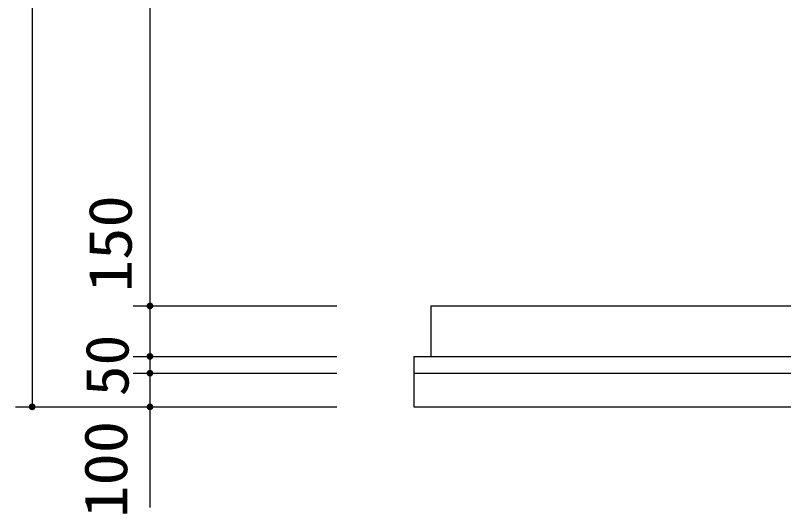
# Model space of a CAD drawing. Units: millimetres, scale not verified. Extents: x -14850 to 14850, y -10500 to 10500.
# Drawn here: x -1368 to 915, y -612 to 870 of the extents above; entities that cross this region are included whole.
import ezdxf
from ezdxf.enums import TextEntityAlignment as Align

# ---------------------------------------------------------------- set-up
doc = ezdxf.new("R2010")
doc.units = ezdxf.units.MM
doc.header["$LTSCALE"] = 50
doc.layers.add('0-0_機器', color=3, linetype='Continuous', lineweight=25)
doc.layers.add('0-5_製作', color=5, linetype='Continuous', lineweight=25)
doc.styles.add('ＭＳ ゴシック', font='')
doc.styles.get('ＭＳ ゴシック').set_extended_font_data('MS Gothic')

msp = doc.modelspace()

# ---------------------------------------------------------------- linework, layer by layer
at = {"layer": '0-0_機器', "color": 2}
for p, q in [((-133.64, 5.81), (-133.64, -144.19)), ((-133.64, 5.81), (2066.36, 5.81)), ((-183.64, -144.19), (2116.36, -144.19)), ((-183.64, -144.19), (-183.64, -294.19)), ((-183.64, -194.19), (2116.36, -194.19)), ((-183.64, -294.19), (2116.36, -294.19))]:
    msp.add_line(p, q, dxfattribs=at)
at = {"layer": '0-5_製作', "color": 2}
for p, q in [((-1318.48, 2285.81), (-1318.48, -294.19)), ((-968.48, 2165.81), (-968.48, 5.81)), ((-1018.48, 5.81), (-413.1, 5.81)), ((-968.48, 5.81), (-968.48, -144.19)), ((-1018.48, -144.19), (-413.1, -144.19)), ((-968.48, -144.19), (-968.48, -194.19)), ((-1018.48, -194.19), (-413.1, -194.19)), ((-968.48, -194.19), (-968.48, -294.19)), ((-1368.48, -294.19), (-413.1, -294.19)), ((-968.48, -294.19), (-968.48, -593.11))]:
    msp.add_line(p, q, dxfattribs=at)
at = {"layer": '0-5_製作'}
for points in [[(-978.46, 6.43), (-968.48, 5.81), (-978.48, 5.81)], [(-968.48, 5.81), (-978.4, 4.55), (-978.48, 5.81)], [(-978.3, 7.68), (-968.48, 5.81), (-978.46, 6.43)], [(-968.48, 5.81), (-978.16, 3.32), (-978.4, 4.55)], [(-977.99, 8.9), (-968.48, 5.81), (-978.3, 7.68)], [(-968.48, 5.81), (-977.78, 2.12), (-978.16, 3.32)], [(-977.53, 10.06), (-968.48, 5.81), (-977.99, 8.9)], [(-968.48, 5.81), (-977.24, 0.99), (-977.78, 2.12)], [(-976.92, 11.16), (-968.48, 5.81), (-977.53, 10.06)], [(-968.48, 5.81), (-976.57, -0.07), (-977.24, 0.99)], [(-976.18, 12.18), (-968.48, 5.81), (-976.92, 11.16)], [(-968.48, 5.81), (-975.77, -1.04), (-976.57, -0.07)], [(-975.32, 13.1), (-968.48, 5.81), (-976.18, 12.18)], [(-968.48, 5.81), (-974.85, -1.9), (-975.77, -1.04)], [(-974.36, 13.9), (-968.48, 5.81), (-975.32, 13.1)], [(-968.48, 5.81), (-973.84, -2.64), (-974.85, -1.9)], [(-973.29, 14.57), (-968.48, 5.81), (-974.36, 13.9)], [(-968.48, 5.81), (-972.74, -3.24), (-973.84, -2.64)], [(-972.16, 15.1), (-968.48, 5.81), (-973.29, 14.57)], [(-968.48, 5.81), (-971.57, -3.7), (-972.74, -3.24)], [(-970.96, 15.49), (-968.48, 5.81), (-972.16, 15.1)], [(-968.48, 5.81), (-970.35, -4.02), (-971.57, -3.7)], [(-969.73, 15.73), (-968.48, 5.81), (-970.96, 15.49)], [(-968.48, 5.81), (-969.11, -4.17), (-970.35, -4.02)], [(-968.48, 15.81), (-968.48, 5.81), (-969.73, 15.73)], [(-968.48, 5.81), (-968.48, -4.19), (-969.11, -4.17)], [(-967.85, 15.79), (-968.48, 5.81), (-968.48, 15.81)], [(-967.85, 15.79), (-958.48, 5.81), (-968.48, 5.81)], [(-958.48, 5.81), (-968.48, -4.19), (-968.48, 5.81)], [(-958.48, 5.81), (-967.22, -4.11), (-968.48, -4.19)], [(-966.6, 15.63), (-958.48, 5.81), (-967.85, 15.79)], [(-958.48, 5.81), (-965.99, -3.88), (-967.22, -4.11)], [(-965.39, 15.32), (-958.48, 5.81), (-966.6, 15.63)], [(-958.48, 5.81), (-964.8, -3.49), (-965.99, -3.88)], [(-964.22, 14.85), (-958.48, 5.81), (-965.39, 15.32)], [(-958.48, 5.81), (-963.66, -2.96), (-964.8, -3.49)], [(-963.12, 14.25), (-958.48, 5.81), (-964.22, 14.85)], [(-958.48, 5.81), (-962.6, -2.28), (-963.66, -2.96)], [(-962.1, 13.51), (-958.48, 5.81), (-963.12, 14.25)], [(-958.48, 5.81), (-961.63, -1.48), (-962.6, -2.28)], [(-961.19, 12.65), (-958.48, 5.81), (-962.1, 13.51)], [(-958.48, 5.81), (-960.77, -0.57), (-961.63, -1.48)], [(-960.39, 11.68), (-958.48, 5.81), (-961.19, 12.65)], [(-958.48, 5.81), (-960.03, 0.45), (-960.77, -0.57)], [(-959.71, 10.62), (-958.48, 5.81), (-960.39, 11.68)], [(-958.48, 5.81), (-959.43, 1.55), (-960.03, 0.45)], [(-959.18, 9.49), (-958.48, 5.81), (-959.71, 10.62)], [(-958.48, 5.81), (-958.97, 2.72), (-959.43, 1.55)], [(-958.79, 8.29), (-958.48, 5.81), (-959.18, 9.49)], [(-958.48, 5.81), (-958.65, 3.93), (-958.97, 2.72)], [(-958.56, 7.06), (-958.48, 5.81), (-958.79, 8.29)], [(-958.48, 5.81), (-958.5, 5.18), (-958.65, 3.93)], [(-975.32, -136.9), (-968.48, -144.19), (-976.18, -137.82)], [(-974.36, -136.1), (-968.48, -144.19), (-975.32, -136.9)], [(-973.29, -135.43), (-968.48, -144.19), (-974.36, -136.1)], [(-972.16, -134.9), (-968.48, -144.19), (-973.29, -135.43)], [(-970.96, -134.51), (-968.48, -144.19), (-972.16, -134.9)], [(-969.73, -134.27), (-968.48, -144.19), (-970.96, -134.51)], [(-969.73, -134.27), (-968.48, -134.19), (-968.48, -144.19)], [(-968.48, -134.19), (-958.48, -144.19), (-968.48, -144.19)], [(-967.85, -134.21), (-958.48, -144.19), (-968.48, -134.19)], [(-966.6, -134.37), (-958.48, -144.19), (-967.85, -134.21)], [(-965.39, -134.68), (-958.48, -144.19), (-966.6, -134.37)], [(-964.22, -135.14), (-958.48, -144.19), (-965.39, -134.68)], [(-963.12, -135.75), (-958.48, -144.19), (-964.22, -135.14)], [(-962.1, -136.49), (-958.48, -144.19), (-963.12, -135.75)], [(-961.19, -137.35), (-958.48, -144.19), (-962.1, -136.49)], [(-978.46, -143.57), (-968.48, -144.19), (-978.48, -144.19)], [(-978.48, -144.19), (-978.16, -146.68), (-978.4, -145.45)], [(-978.48, -144.19), (-977.78, -147.87), (-978.16, -146.68)], [(-968.48, -144.19), (-977.78, -147.87), (-978.48, -144.19)], [(-978.3, -142.32), (-968.48, -144.19), (-978.46, -143.57)], [(-977.99, -141.1), (-968.48, -144.19), (-978.3, -142.32)], [(-977.53, -139.94), (-968.48, -144.19), (-977.99, -141.1)], [(-968.48, -144.19), (-977.24, -149.01), (-977.78, -147.87)], [(-976.92, -138.83), (-968.48, -144.19), (-977.53, -139.94)], [(-968.48, -144.19), (-976.57, -150.07), (-977.24, -149.01)], [(-976.18, -137.82), (-968.48, -144.19), (-976.92, -138.83)], [(-968.48, -144.19), (-975.77, -151.04), (-976.57, -150.07)], [(-968.48, -144.19), (-974.85, -151.9), (-975.77, -151.04)], [(-968.48, -144.19), (-973.84, -152.64), (-974.85, -151.9)], [(-968.48, -144.19), (-972.74, -153.24), (-973.84, -152.64)], [(-968.48, -144.19), (-971.57, -153.7), (-972.74, -153.24)], [(-968.48, -144.19), (-970.35, -154.02), (-971.57, -153.7)], [(-968.48, -144.19), (-969.11, -154.17), (-970.35, -154.02)], [(-968.48, -144.19), (-968.48, -154.19), (-969.11, -154.17)], [(-968.48, -144.19), (-967.22, -154.11), (-968.48, -154.19)], [(-968.48, -144.19), (-965.99, -153.88), (-967.22, -154.11)], [(-958.48, -144.19), (-965.99, -153.88), (-968.48, -144.19)], [(-958.48, -144.19), (-964.8, -153.49), (-965.99, -153.88)], [(-958.48, -144.19), (-963.66, -152.96), (-964.8, -153.49)], [(-958.48, -144.19), (-962.6, -152.28), (-963.66, -152.96)], [(-958.48, -144.19), (-961.63, -151.48), (-962.6, -152.28)], [(-958.48, -144.19), (-960.77, -150.57), (-961.63, -151.48)], [(-960.39, -138.32), (-958.48, -144.19), (-961.19, -137.35)], [(-958.48, -144.19), (-960.03, -149.55), (-960.77, -150.57)], [(-959.71, -139.38), (-958.48, -144.19), (-960.39, -138.32)], [(-958.48, -144.19), (-959.43, -148.45), (-960.03, -149.55)], [(-959.18, -140.51), (-958.48, -144.19), (-959.71, -139.38)], [(-958.48, -144.19), (-958.97, -147.28), (-959.43, -148.45)], [(-958.79, -141.71), (-958.48, -144.19), (-959.18, -140.51)], [(-958.48, -144.19), (-958.65, -146.07), (-958.97, -147.28)], [(-958.79, -141.71), (-958.56, -142.94), (-958.48, -144.19)], [(-958.48, -144.19), (-958.5, -144.82), (-958.65, -146.07)], [(-978.46, -193.57), (-968.48, -194.19), (-978.48, -194.19)], [(-978.48, -194.19), (-977.78, -197.87), (-978.4, -195.45)], [(-978.48, -194.19), (-977.24, -199.01), (-977.78, -197.87)], [(-968.48, -194.19), (-977.24, -199.01), (-978.48, -194.19)], [(-978.3, -192.32), (-968.48, -194.19), (-978.46, -193.57)], [(-978.4, -195.45), (-977.78, -197.87), (-978.16, -196.68)], [(-977.99, -191.1), (-968.48, -194.19), (-978.3, -192.32)], [(-977.53, -189.94), (-968.48, -194.19), (-977.99, -191.1)], [(-976.92, -188.83), (-968.48, -194.19), (-977.53, -189.94)], [(-968.48, -194.19), (-976.57, -200.07), (-977.24, -199.01)], [(-976.18, -187.82), (-968.48, -194.19), (-976.92, -188.83)], [(-968.48, -194.19), (-975.77, -201.04), (-976.57, -200.07)], [(-975.32, -186.9), (-968.48, -194.19), (-976.18, -187.82)], [(-968.48, -194.19), (-974.85, -201.9), (-975.77, -201.04)], [(-974.36, -186.1), (-968.48, -194.19), (-975.32, -186.9)], [(-968.48, -194.19), (-973.84, -202.64), (-974.85, -201.9)], [(-973.29, -185.43), (-968.48, -194.19), (-974.36, -186.1)], [(-968.48, -194.19), (-972.74, -203.24), (-973.84, -202.64)], [(-972.16, -184.9), (-968.48, -194.19), (-973.29, -185.43)], [(-968.48, -194.19), (-971.57, -203.7), (-972.74, -203.24)], [(-970.96, -184.51), (-968.48, -194.19), (-972.16, -184.9)], [(-968.48, -194.19), (-970.35, -204.02), (-971.57, -203.7)], [(-969.73, -184.27), (-968.48, -194.19), (-970.96, -184.51)], [(-968.48, -194.19), (-969.11, -204.17), (-970.35, -204.02)], [(-969.73, -184.27), (-968.48, -184.19), (-968.48, -194.19)], [(-968.48, -194.19), (-968.48, -204.19), (-969.11, -204.17)], [(-968.48, -184.19), (-958.48, -194.19), (-968.48, -194.19)], [(-967.85, -184.21), (-958.48, -194.19), (-968.48, -184.19)], [(-968.48, -194.19), (-967.22, -204.11), (-968.48, -204.19)], [(-968.48, -194.19), (-965.99, -203.88), (-967.22, -204.11)], [(-958.48, -194.19), (-965.99, -203.88), (-968.48, -194.19)], [(-966.6, -184.37), (-958.48, -194.19), (-967.85, -184.21)], [(-965.39, -184.68), (-958.48, -194.19), (-966.6, -184.37)], [(-958.48, -194.19), (-964.8, -203.49), (-965.99, -203.88)], [(-964.22, -185.14), (-958.48, -194.19), (-965.39, -184.68)], [(-958.48, -194.19), (-963.66, -202.96), (-964.8, -203.49)], [(-963.12, -185.75), (-958.48, -194.19), (-964.22, -185.14)], [(-958.48, -194.19), (-962.6, -202.28), (-963.66, -202.96)], [(-962.1, -186.49), (-958.48, -194.19), (-963.12, -185.75)], [(-958.48, -194.19), (-961.63, -201.48), (-962.6, -202.28)], [(-961.19, -187.35), (-958.48, -194.19), (-962.1, -186.49)], [(-958.48, -194.19), (-960.77, -200.57), (-961.63, -201.48)], [(-960.39, -188.32), (-958.48, -194.19), (-961.19, -187.35)], [(-958.48, -194.19), (-960.03, -199.55), (-960.77, -200.57)], [(-959.71, -189.38), (-958.48, -194.19), (-960.39, -188.32)], [(-958.48, -194.19), (-959.43, -198.45), (-960.03, -199.55)], [(-959.18, -190.51), (-958.48, -194.19), (-959.71, -189.38)], [(-958.48, -194.19), (-958.97, -197.28), (-959.43, -198.45)], [(-959.18, -190.51), (-958.56, -192.94), (-958.48, -194.19)], [(-958.79, -191.71), (-958.56, -192.94), (-959.18, -190.51)], [(-958.48, -194.19), (-958.65, -196.07), (-958.97, -197.28)], [(-958.48, -194.19), (-958.5, -194.82), (-958.65, -196.07)], [(-1328.46, -293.57), (-1318.48, -294.19), (-1328.48, -294.19)], [(-1328.48, -294.19), (-1327.78, -297.87), (-1328.4, -295.45)], [(-1328.48, -294.19), (-1327.24, -299.01), (-1327.78, -297.87)], [(-1318.48, -294.19), (-1327.24, -299.01), (-1328.48, -294.19)], [(-1328.3, -292.32), (-1318.48, -294.19), (-1328.46, -293.57)], [(-1328.4, -295.45), (-1327.78, -297.87), (-1328.16, -296.68)], [(-1327.99, -291.1), (-1318.48, -294.19), (-1328.3, -292.32)], [(-1327.53, -289.94), (-1318.48, -294.19), (-1327.99, -291.1)], [(-1326.92, -288.84), (-1318.48, -294.19), (-1327.53, -289.94)], [(-1318.48, -294.19), (-1326.57, -300.07), (-1327.24, -299.01)], [(-1326.18, -287.82), (-1318.48, -294.19), (-1326.92, -288.84)], [(-1318.48, -294.19), (-1325.77, -301.04), (-1326.57, -300.07)], [(-1325.32, -286.9), (-1318.48, -294.19), (-1326.18, -287.82)], [(-1318.48, -294.19), (-1324.85, -301.9), (-1325.77, -301.04)], [(-1324.36, -286.1), (-1318.48, -294.19), (-1325.32, -286.9)], [(-1318.48, -294.19), (-1323.84, -302.64), (-1324.85, -301.9)], [(-1323.29, -285.43), (-1318.48, -294.19), (-1324.36, -286.1)], [(-1318.48, -294.19), (-1322.74, -303.24), (-1323.84, -302.64)], [(-1322.16, -284.9), (-1318.48, -294.19), (-1323.29, -285.43)], [(-1318.48, -294.19), (-1321.57, -303.7), (-1322.74, -303.24)], [(-1320.96, -284.51), (-1318.48, -294.19), (-1322.16, -284.9)], [(-1318.48, -294.19), (-1320.35, -304.02), (-1321.57, -303.7)], [(-1319.73, -284.27), (-1318.48, -294.19), (-1320.96, -284.51)], [(-1318.48, -294.19), (-1319.11, -304.17), (-1320.35, -304.02)], [(-1319.73, -284.27), (-1318.48, -284.19), (-1318.48, -294.19)], [(-1318.48, -294.19), (-1318.48, -304.19), (-1319.11, -304.17)], [(-1318.48, -284.19), (-1308.48, -294.19), (-1318.48, -294.19)], [(-1317.85, -284.21), (-1308.48, -294.19), (-1318.48, -284.19)], [(-1318.48, -294.19), (-1317.22, -304.11), (-1318.48, -304.19)], [(-1318.48, -294.19), (-1315.99, -303.88), (-1317.22, -304.11)], [(-1308.48, -294.19), (-1315.99, -303.88), (-1318.48, -294.19)], [(-1316.6, -284.37), (-1308.48, -294.19), (-1317.85, -284.21)], [(-1315.39, -284.68), (-1308.48, -294.19), (-1316.6, -284.37)], [(-1308.48, -294.19), (-1314.8, -303.49), (-1315.99, -303.88)], [(-1314.22, -285.15), (-1308.48, -294.19), (-1315.39, -284.68)], [(-1308.48, -294.19), (-1313.66, -302.96), (-1314.8, -303.49)], [(-1313.12, -285.75), (-1308.48, -294.19), (-1314.22, -285.15)], [(-1308.48, -294.19), (-1312.6, -302.28), (-1313.66, -302.96)], [(-1312.1, -286.49), (-1308.48, -294.19), (-1313.12, -285.75)], [(-1308.48, -294.19), (-1311.63, -301.48), (-1312.6, -302.28)], [(-1311.19, -287.35), (-1308.48, -294.19), (-1312.1, -286.49)], [(-1308.48, -294.19), (-1310.77, -300.57), (-1311.63, -301.48)], [(-1310.39, -288.32), (-1308.48, -294.19), (-1311.19, -287.35)], [(-1308.48, -294.19), (-1310.03, -299.55), (-1310.77, -300.57)], [(-1309.71, -289.38), (-1308.48, -294.19), (-1310.39, -288.32)], [(-1308.48, -294.19), (-1309.43, -298.45), (-1310.03, -299.55)], [(-1309.18, -290.51), (-1308.48, -294.19), (-1309.71, -289.38)], [(-1308.48, -294.19), (-1308.97, -297.28), (-1309.43, -298.45)], [(-1309.18, -290.51), (-1308.56, -292.94), (-1308.48, -294.19)], [(-1308.79, -291.71), (-1308.56, -292.94), (-1309.18, -290.51)], [(-1308.48, -294.19), (-1308.65, -296.07), (-1308.97, -297.28)], [(-1308.48, -294.19), (-1308.5, -294.82), (-1308.65, -296.07)], [(-978.46, -293.57), (-968.48, -294.19), (-978.48, -294.19)], [(-978.48, -294.19), (-977.24, -299.01), (-978.4, -295.45)], [(-978.48, -294.19), (-976.57, -300.07), (-977.24, -299.01)], [(-968.48, -294.19), (-976.57, -300.07), (-978.48, -294.19)], [(-978.3, -292.32), (-968.48, -294.19), (-978.46, -293.57)], [(-978.4, -295.45), (-977.78, -297.87), (-978.16, -296.68)], [(-978.4, -295.45), (-977.24, -299.01), (-977.78, -297.87)], [(-977.99, -291.1), (-968.48, -294.19), (-978.3, -292.32)], [(-977.53, -289.94), (-968.48, -294.19), (-977.99, -291.1)], [(-976.92, -288.84), (-968.48, -294.19), (-977.53, -289.94)], [(-976.18, -287.82), (-968.48, -294.19), (-976.92, -288.84)], [(-968.48, -294.19), (-975.77, -301.04), (-976.57, -300.07)], [(-975.32, -286.9), (-968.48, -294.19), (-976.18, -287.82)], [(-968.48, -294.19), (-974.85, -301.9), (-975.77, -301.04)], [(-974.36, -286.1), (-968.48, -294.19), (-975.32, -286.9)], [(-968.48, -294.19), (-973.84, -302.64), (-974.85, -301.9)], [(-973.29, -285.43), (-968.48, -294.19), (-974.36, -286.1)], [(-968.48, -294.19), (-972.74, -303.24), (-973.84, -302.64)], [(-972.16, -284.9), (-968.48, -294.19), (-973.29, -285.43)], [(-968.48, -294.19), (-971.57, -303.7), (-972.74, -303.24)], [(-970.96, -284.51), (-968.48, -294.19), (-972.16, -284.9)], [(-968.48, -294.19), (-970.35, -304.02), (-971.57, -303.7)], [(-970.96, -284.51), (-968.48, -284.19), (-968.48, -294.19)], [(-969.73, -284.27), (-968.48, -284.19), (-970.96, -284.51)], [(-968.48, -294.19), (-969.11, -304.17), (-970.35, -304.02)], [(-968.48, -294.19), (-968.48, -304.19), (-969.11, -304.17)], [(-968.48, -284.19), (-958.48, -294.19), (-968.48, -294.19)], [(-967.85, -284.21), (-958.48, -294.19), (-968.48, -284.19)], [(-968.48, -294.19), (-967.22, -304.11), (-968.48, -304.19)], [(-968.48, -294.19), (-965.99, -303.88), (-967.22, -304.11)], [(-968.48, -294.19), (-964.8, -303.49), (-965.99, -303.88)], [(-958.48, -294.19), (-964.8, -303.49), (-968.48, -294.19)], [(-966.6, -284.37), (-958.48, -294.19), (-967.85, -284.21)], [(-965.39, -284.68), (-958.48, -294.19), (-966.6, -284.37)], [(-964.22, -285.15), (-958.48, -294.19), (-965.39, -284.68)], [(-958.48, -294.19), (-963.66, -302.96), (-964.8, -303.49)], [(-963.12, -285.75), (-958.48, -294.19), (-964.22, -285.15)], [(-958.48, -294.19), (-962.6, -302.28), (-963.66, -302.96)], [(-962.1, -286.49), (-958.48, -294.19), (-963.12, -285.75)], [(-958.48, -294.19), (-961.63, -301.48), (-962.6, -302.28)], [(-961.19, -287.35), (-958.48, -294.19), (-962.1, -286.49)], [(-958.48, -294.19), (-960.77, -300.57), (-961.63, -301.48)], [(-960.39, -288.32), (-958.48, -294.19), (-961.19, -287.35)], [(-958.48, -294.19), (-960.03, -299.55), (-960.77, -300.57)], [(-959.71, -289.38), (-958.48, -294.19), (-960.39, -288.32)], [(-958.48, -294.19), (-959.43, -298.45), (-960.03, -299.55)], [(-959.71, -289.38), (-958.56, -292.94), (-958.48, -294.19)], [(-959.18, -290.51), (-958.56, -292.94), (-959.71, -289.38)], [(-958.48, -294.19), (-958.97, -297.28), (-959.43, -298.45)], [(-959.18, -290.51), (-958.79, -291.71), (-958.56, -292.94)], [(-958.48, -294.19), (-958.65, -296.07), (-958.97, -297.28)], [(-958.48, -294.19), (-958.5, -294.82), (-958.65, -296.07)]]:
    msp.add_solid(points, dxfattribs=at)

# ---------------------------------------------------------------- texts
at = {"layer": '0-5_製作', "color": 4, "style": 'ＭＳ ゴシック'}
for s, width, p in [('150', 1.1, (-984.1, 46.58)), ('50', 1.05, (-993.48, -262.94)), ('100', 1.1, (-997.52, -624.17))]:
    msp.add_text(s, height=128.4, rotation=90, dxfattribs=dict(at, width=width)).set_placement(p, align=Align.BOTTOM_LEFT)

doc.saveas('drawing.dxf')
